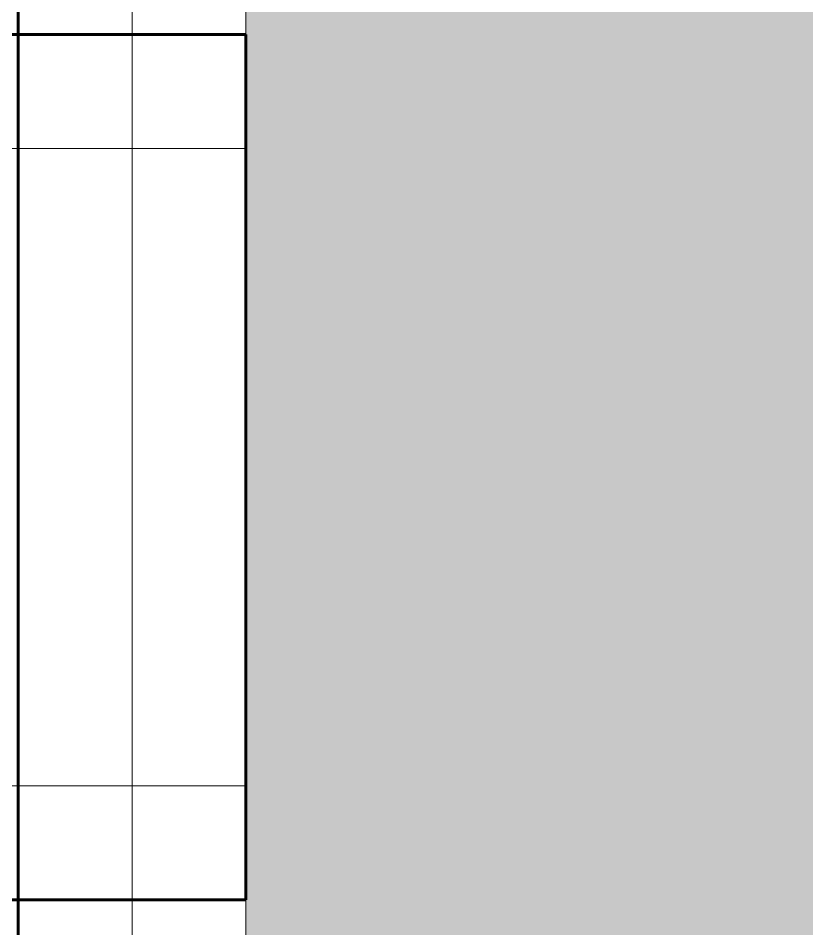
# Model space of a CAD drawing. Header units: inches. Extents: x -4169 to -1846, y 9706 to 12377.
# Drawn here: x -3487.924 to -3483.592, y 10861.125 to 10866.124 of the extents above; entities that cross this region are included whole.
import ezdxf

# ---------------------------------------------------------------- set-up
doc = ezdxf.new("R2010")
doc.units = ezdxf.units.IN
doc.header["$MEASUREMENT"] = 0
for name, color, linetype, lineweight in [('0-1', 7, 'Continuous', 5), ('A-WALL', 113, 'Continuous', 18), ('A-WALL-2', 250, 'Continuous', 60), ('A-WALL-3', 10, 'Continuous', 18), ('A-WALL-PATT-2', 253, 'Continuous', 9), ('A-WALL-PATT-4', 111, 'Continuous', 9), ('I-WALL-3', 2, 'Continuous', 60)]:
    doc.layers.add(name, color=color, linetype=linetype, lineweight=lineweight)
pattern_1 = [(0, (0, 0), (20.48, 5.12), [0.845, -14.515, 0.845, -14.515, -81.92]), (0, (0, 0), (20.48, 5.12), [-30.72, 0.845, -29.875, 0.845, -14.515, -35.84]), (0, (0, 0), (20.48, 5.12), [-76.8, 0.845, -9.395, 0.845, -24.755]), (120, (7.68, 2.56), (-14.67405, 15.1762003), [0.845, -14.515, 0.845, -14.515, -81.92]), (120, (7.68, 2.56), (-14.67405, 15.1762003), [-30.72, 0.845, -29.875, 0.845, -14.515, -35.84]), (120, (7.68, 2.56), (-14.67405, 15.1762003), [-76.8, 0.845, -9.395, 0.845, -24.755]), (240, (10.24, 12.8), (-5.80595, -20.2962003), [0.845, -14.515, 0.845, -14.515, -81.92]), (240, (10.24, 12.8), (-5.80595, -20.2962003), [-30.72, 0.845, -29.875, 0.845, -14.515, -35.84]), (240, (10.24, 12.8), (-5.80595, -20.2962003), [-76.8, 0.845, -9.395, 0.845, -24.755])]

# ---------------------------------------------------------------- blocks, each defined once
blk = doc.blocks.new('CTR - 1st Phase - Unit Layouts_rvt-1-ENLARGED RCP - 1ST FLOOR PLAN')
at = {"layer": 'A-WALL-PATT-2'}
h = blk.add_hatch(dxfattribs=at)
h.set_pattern_fill('FP_2', color=256, style=0, pattern_type=2)
h.set_pattern_definition([(216.87, (4.265, 10.662), (31.9871619, 21.32545714), [5.331, -47.981]), (206.565, (10.662, 7.464), (-10.662476, -10.6620098), [11.921, -11.921]), (198.435, (10.662, 2.132), (-21.3244936, -10.6625869), [6.744, -26.974])])
h.paths.add_polyline_path([(-3497.9499, 10861.9093), (-3486.6737, 10861.9093), (-3486.6737, 10865.4093), (-3523.2987, 10865.4093), (-3523.2987, 10861.9093), (-3499.1737, 10861.9093)], flags=0)
at = {"layer": 'A-WALL-2'}
for p, q in [((-3523.9237, 10866.0343), (-3486.6737, 10866.0343)), ((-3486.6737, 10866.0343), (-3486.6737, 10861.2843)), ((-3486.6737, 10861.2843), (-3523.9237, 10861.2843))]:
    blk.add_line(p, q, dxfattribs=at)
at = {"layer": 'A-WALL-3'}
for p, q in [((-3486.6737, 10865.4093), (-3523.2987, 10865.4093)), ((-3486.6737, 10861.9093), (-3519.7987, 10861.9093))]:
    blk.add_line(p, q, dxfattribs=at)

msp = doc.modelspace()

# ---------------------------------------------------------------- hatches: boundary and pattern name
at = {"layer": 'A-WALL-PATT-4'}
h = msp.add_hatch(dxfattribs=at)
h.set_pattern_fill('FP_12', color=256, style=0, pattern_type=2)
h.set_pattern_definition([(161.57, (0.32, 0.32), (-2.560496185, -0.000537386), [0, -18.214, 2.022, 0]), (18.43, (-0.32, 0.32), (-2.560496185, 0.000537386), [0, -18.214, 2.022, 0]), (108.43, (0.32, 0.32), (1.27922091, -6.400876726), [6.07, -14.166]), (71.57, (-0.32, 0.32), (1.27922091, 6.400876726), [6.07, -14.166])])
h.paths.add_polyline_path([(-3481.5581, 10714.9144), (-3481.1737, 10714.9144), (-3481.1737, 10961.4644), (-3486.6737, 10961.4644), (-3486.6672, 10714.9144)], flags=0)
h = msp.add_hatch(dxfattribs=at)
h.set_pattern_fill('FP_1', color=256, style=0, pattern_type=2)
h.set_pattern_definition(pattern_1)
h.paths.add_polyline_path([(-3487.2955, 10715.5394), (-3486.6737, 10715.5394), (-3486.6737, 10769.4779), (-3487.2987, 10769.4779), (-3487.2987, 10715.5394)], flags=0)
h.paths.add_polyline_path([(-3486.9705, 10772.9779), (-3486.6737, 10772.9779), (-3486.6737, 10810.2279), (-3487.2987, 10810.2279), (-3487.2987, 10772.9779)], flags=0)
h.paths.add_polyline_path([(-3487.1834, 10813.7279), (-3486.6737, 10813.7279), (-3486.6737, 10836.4394), (-3487.2987, 10836.4394), (-3487.2987, 10813.7279)], flags=0)
h.paths.add_polyline_path([(-3487.2987, 10839.9394), (-3486.6737, 10839.9394), (-3486.6737, 10861.9093), (-3487.2987, 10861.9093), (-3487.2987, 10840.5644)], flags=0)
h.paths.add_polyline_path([(-3487.169, 10865.4093), (-3486.6737, 10865.4093), (-3486.6737, 10902.6593), (-3487.2987, 10902.6593), (-3487.2987, 10865.4093)], flags=0)
h.paths.add_polyline_path([(-3486.9561, 10906.1593), (-3486.6737, 10906.1593), (-3486.6737, 10960.8394), (-3487.2987, 10960.8394), (-3487.2987, 10906.1593)], flags=0)
h = msp.add_hatch(dxfattribs=at)
h.set_pattern_fill('FP_1', color=256, style=0, pattern_type=2)
h.set_pattern_definition(pattern_1)
h.paths.add_polyline_path([(-3487.2987, 10716.1644), (-3487.2987, 10769.4779), (-3487.9237, 10769.4779), (-3487.9237, 10716.1644)], flags=0)
h.paths.add_polyline_path([(-3487.5971, 10772.9779), (-3487.2987, 10772.9779), (-3487.2987, 10810.2279), (-3487.9237, 10810.2279), (-3487.9237, 10772.9779)], flags=0)
h.paths.add_polyline_path([(-3487.811, 10813.7279), (-3487.2987, 10813.7279), (-3487.2987, 10835.8144), (-3487.9237, 10835.8144), (-3487.9237, 10813.7279)], flags=0)
h.paths.add_polyline_path([(-3487.2987, 10840.5644), (-3487.2987, 10861.9093), (-3487.9237, 10861.9093), (-3487.9237, 10840.5644)], flags=0)
h.paths.add_polyline_path([(-3487.7966, 10865.4093), (-3487.2987, 10865.4093), (-3487.2987, 10902.6593), (-3487.9237, 10902.6593), (-3487.9237, 10865.4093)], flags=0)
h.paths.add_polyline_path([(-3487.5826, 10906.1593), (-3487.2987, 10906.1593), (-3487.2987, 10960.2144), (-3487.9237, 10960.2144), (-3487.9237, 10906.1593)], flags=0)

# ---------------------------------------------------------------- linework, layer by layer
at = {"layer": 'A-WALL'}
for p, q in [((-3486.6737, 10839.9394), (-3486.6737, 10961.4644)), ((-3487.2987, 10840.5644), (-3487.2987, 10960.8394))]:
    msp.add_line(p, q, dxfattribs=at)
at = {"layer": 'I-WALL-3'}
msp.add_line((-3487.9237, 10841.1894), (-3487.9237, 10960.2144), dxfattribs=at)

# ---------------------------------------------------------------- block references
at = {"layer": '0-1'}
msp.add_blockref('CTR - 1st Phase - Unit Layouts_rvt-1-ENLARGED RCP - 1ST FLOOR PLAN', (0, 0), dxfattribs=at)

doc.saveas('drawing.dxf')
